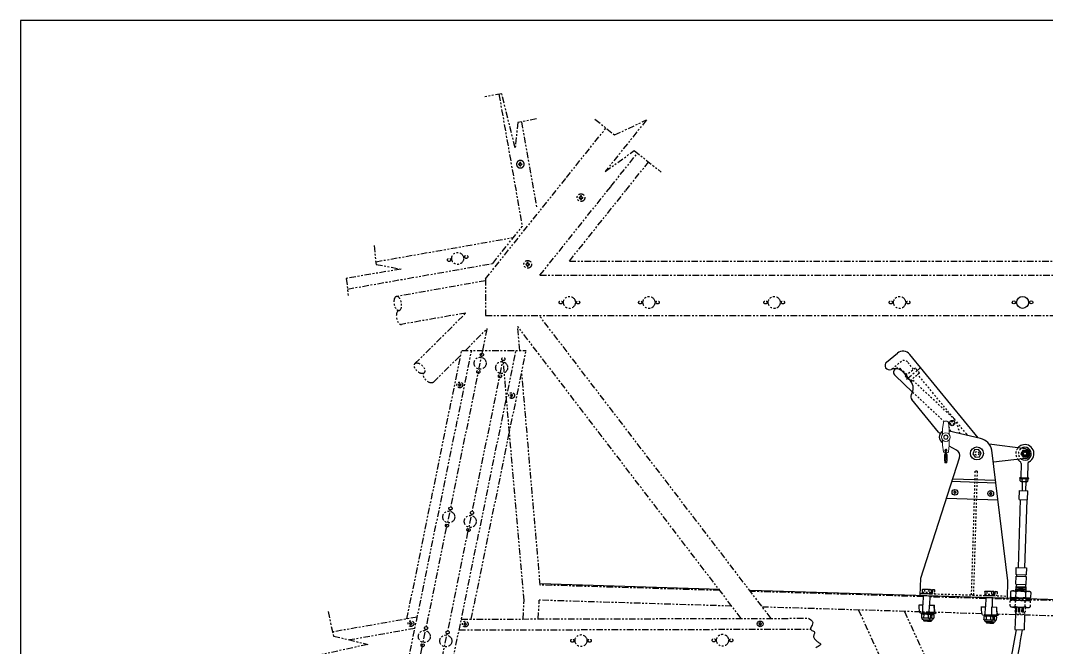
# Model space of a CAD drawing. Extents: x 0 to 96, y 0 to 61.6.
# Drawn here: x 0 to 58.9, y 25.6 to 61.6 of the extents above; entities that cross this region are included whole.
import ezdxf

# ---------------------------------------------------------------- set-up
doc = ezdxf.new("R2010")
doc.units = 0
doc.header["$LTSCALE"] = 0.3
doc.header["$MEASUREMENT"] = 0
for name, pattern in [('CENTER', [2, 1.25, -0.25, 0.25, -0.25]), ('HIDDEN', [0.375, 0.25, -0.125]), ('PHANTOM', [2.5, 1.25, -0.25, 0.25, -0.25, 0.25, -0.25]), ('SLD-Solid', [0])]:
    doc.linetypes.add(name, pattern=pattern)
for name, color, linetype in [('1', 1, 'CONTINUOUS'), ('FUSE', 41, 'CONTINUOUS'), ('HW', 6, 'CONTINUOUS'), ('NOTES', 2, 'CONTINUOUS'), ('TB Border', 9, 'CONTINUOUS')]:
    doc.layers.add(name, color=color, linetype=linetype)

# ---------------------------------------------------------------- blocks, each defined once
blk = doc.blocks.new('90015P')
at = {"layer": 'HW', "color": 41}
for p, q in [((-0.097, 0.025), (-0.025, 0.025)), ((-0.025, 0.025), (-0.025, 0.097)), ((0.025, 0.025), (0.025, 0.097)), ((0.025, 0.025), (0.097, 0.025)), ((-0.097, -0.025), (-0.025, -0.025)), ((-0.025, -0.097), (-0.025, -0.025)), ((0.025, -0.097), (0.025, -0.025)), ((0.025, -0.025), (0.097, -0.025))]:
    blk.add_line(p, q, dxfattribs=at)
blk.add_circle((0, 0), 0.22, dxfattribs=at)
for start, end in [(165.52249, 194.47751), (75.52249, 104.47751), (345.52249, 14.47751), (255.52249, 284.47751)]:
    blk.add_arc((0, 0), 0.1, start, end, dxfattribs=at)
blk = doc.blocks.new('AN365-1032P')
at = {"layer": 'HW'}
blk.add_lwpolyline([(-0.108, 0.187), (-0.217, 0), (-0.108, -0.187), (0.108, -0.187), (0.217, 0), (0.108, 0.187)], close=True, dxfattribs=at)
for radius in [0.185, 0.144, 0.094]:
    blk.add_circle((0, 0), radius, dxfattribs=at)
blk = doc.blocks.new('A$C2BB36CE3')
at = {"layer": '1', "linetype": 'SLD-Solid', "lineweight": 15}
for p, q in [((-0.198, 0.472), (-0.143, 0.84)), ((-0.068, 0.905), (0.068, 0.905)), ((0.143, 0.84), (0.198, 0.472)), ((-0.2, 0.458), (-0.198, 0.472)), ((-0.2, 0.15), (-0.2, 0.458)), ((-0.2, 0.458), (-0.2, 0.458)), ((0.198, 0.472), (0.2, 0.458)), ((0.2, 0.458), (0.2, 0.458)), ((0.2, 0.458), (0.2, 0.15)), ((-0.2, -0.458), (-0.2, -0.15)), ((-0.2, -0.458), (-0.2, -0.458)), ((-0.198, -0.472), (-0.2, -0.458)), ((-0.143, -0.84), (-0.198, -0.472)), ((0.198, -0.472), (0.143, -0.84)), ((0.2, -0.458), (0.198, -0.472)), ((0.2, -0.15), (0.2, -0.458)), ((0.2, -0.458), (0.2, -0.458)), ((-0.039, -0.905), (-0.068, -0.905)), ((0, -0.735), (0, -0.735)), ((0.068, -0.905), (0.021, -0.905))]:
    blk.add_line(p, q, dxfattribs=at)
at = {"layer": '1', "linetype": 'SLD-Solid', "lineweight": 15, "flags": 128}
for points in [[(-0.079, -1.002), (-0.078, -1.012), (-0.078, -1.022), (-0.078, -1.031), (-0.078, -1.041), (-0.077, -1.049), (-0.077, -1.057), (-0.077, -1.065), (-0.077, -1.072), (-0.077, -1.078), (-0.076, -1.085), (-0.076, -1.091), (-0.076, -1.097), (-0.076, -1.102), (-0.076, -1.105), (-0.076, -1.108), (-0.076, -1.11), (-0.076, -1.112), (-0.075, -1.113), (-0.075, -1.114), (-0.075, -1.115), (-0.075, -1.116), (-0.075, -1.117), (-0.075, -1.119), (-0.075, -1.122), (-0.075, -1.125), (-0.075, -1.133), (-0.075, -1.141), (-0.074, -1.151), (-0.074, -1.159), (-0.074, -1.168), (-0.074, -1.178), (-0.073, -1.188), (-0.073, -1.197), (-0.073, -1.207), (-0.072, -1.217), (-0.072, -1.23), (-0.072, -1.243), (-0.071, -1.256), (-0.071, -1.269), (-0.071, -1.279), (-0.07, -1.289), (-0.07, -1.299), (-0.07, -1.308), (-0.069, -1.317), (-0.069, -1.325), (-0.069, -1.33), (-0.069, -1.336), (-0.068, -1.341), (-0.068, -1.345), (-0.068, -1.35), (-0.068, -1.354), (-0.068, -1.358), (-0.068, -1.362), (-0.067, -1.366), (-0.067, -1.371), (-0.067, -1.376), (-0.067, -1.381), (-0.066, -1.386), (-0.066, -1.391), (-0.066, -1.396), (-0.066, -1.4), (-0.066, -1.403), (-0.065, -1.406), (-0.065, -1.409), (-0.065, -1.411), (-0.065, -1.413), (-0.065, -1.415), (-0.065, -1.417), (-0.065, -1.418), (-0.064, -1.42), (-0.064, -1.42), (-0.064, -1.421), (-0.064, -1.422), (-0.064, -1.423), (-0.064, -1.424), (-0.064, -1.425), (-0.064, -1.427), (-0.064, -1.428), (-0.064, -1.429), (-0.064, -1.432), (-0.063, -1.434), (-0.063, -1.436), (-0.063, -1.438), (-0.063, -1.439), (-0.063, -1.441), (-0.063, -1.442), (-0.062, -1.443), (-0.062, -1.445), (-0.062, -1.446), (-0.062, -1.447), (-0.062, -1.448), (-0.062, -1.449), (-0.062, -1.45), (-0.061, -1.451), (-0.061, -1.452), (-0.061, -1.453), (-0.061, -1.454), (-0.061, -1.455), (-0.06, -1.455), (-0.06, -1.456), (-0.06, -1.457), (-0.06, -1.458), (-0.059, -1.459), (-0.059, -1.46), (-0.058, -1.461), (-0.058, -1.463), (-0.057, -1.464), (-0.056, -1.466), (-0.055, -1.467), (-0.053, -1.469), (-0.051, -1.471), (-0.049, -1.473), (-0.046, -1.475), (-0.044, -1.476), (-0.042, -1.477), (-0.04, -1.478), (-0.037, -1.478), (-0.035, -1.479), (-0.034, -1.479), (-0.032, -1.479), (-0.03, -1.479), (-0.027, -1.479), (-0.025, -1.479), (-0.022, -1.478), (-0.019, -1.477), (-0.016, -1.476), (-0.014, -1.474), (-0.012, -1.473), (-0.009, -1.471), (-0.008, -1.469), (-0.007, -1.467), (-0.006, -1.467), (-0.005, -1.466), (-0.004, -1.464), (-0.004, -1.463), (-0.003, -1.462), (-0.002, -1.461), (-0.002, -1.459), (-0.001, -1.458), (-0.001, -1.457), (-0.001, -1.456), (-0.001, -1.455), (0, -1.454), (0, -1.453), (0, -1.451), (0.001, -1.45), (0.001, -1.448), (0.001, -1.447), (0.001, -1.445), (0.002, -1.444), (0.002, -1.442), (0.002, -1.441), (0.002, -1.44), (0.002, -1.439), (0.002, -1.438), (0.002, -1.436), (0.002, -1.435), (0.003, -1.434), (0.003, -1.433), (0.003, -1.431), (0.003, -1.429), (0.003, -1.428), (0.003, -1.427), (0.003, -1.425), (0.003, -1.424), (0.003, -1.424), (0.003, -1.423), (0.003, -1.423), (0.003, -1.422), (0.004, -1.421), (0.004, -1.42), (0.004, -1.419), (0.004, -1.417), (0.004, -1.416), (0.004, -1.414), (0.004, -1.412), (0.004, -1.407), (0.005, -1.403), (0.005, -1.399), (0.005, -1.395), (0.005, -1.391), (0.005, -1.387), (0.006, -1.382), (0.006, -1.376), (0.006, -1.37), (0.006, -1.364), (0.007, -1.357), (0.007, -1.349), (0.007, -1.341), (0.008, -1.333), (0.008, -1.325), (0.008, -1.316), (0.009, -1.307), (0.009, -1.296), (0.009, -1.284), (0.01, -1.272), (0.01, -1.26), (0.011, -1.248), (0.011, -1.236), (0.011, -1.224), (0.012, -1.211), (0.012, -1.199), (0.012, -1.187), (0.013, -1.175), (0.013, -1.163), (0.014, -1.151), (0.014, -1.138), (0.014, -1.133), (0.014, -1.128), (0.014, -1.123), (0.014, -1.119), (0.014, -1.115), (0.015, -1.112), (0.015, -1.108), (0.015, -1.106), (0.015, -1.103), (0.015, -1.101), (0.015, -1.1), (0.015, -1.098), (0.015, -1.096), (0.015, -1.093), (0.015, -1.09), (0.015, -1.084), (0.016, -1.077), (0.016, -1.069), (0.016, -1.062), (0.016, -1.053), (0.016, -1.044), (0.017, -1.035), (0.017, -1.025), (0.017, -1.015), (0.018, -1.006), (0.018, -0.996), (0.018, -0.982), (0.019, -0.969), (0.019, -0.956), (0.02, -0.943), (0.02, -0.931), (0.02, -0.922), (0.021, -0.915), (0.021, -0.908), (0.021, -0.901), (0.021, -0.894), (0.021, -0.889), (0.022, -0.883), (0.022, -0.877), (0.022, -0.872), (0.022, -0.868), (0.022, -0.864), (0.023, -0.861), (0.023, -0.857), (0.023, -0.853), (0.023, -0.849), (0.023, -0.844), (0.023, -0.839), (0.024, -0.834), (0.024, -0.829), (0.024, -0.824), (0.024, -0.819), (0.025, -0.815), (0.025, -0.812), (0.025, -0.809), (0.025, -0.806), (0.025, -0.804), (0.025, -0.802), (0.026, -0.801), (0.026, -0.8), (0.026, -0.799), (0.026, -0.798), (0.026, -0.798), (0.026, -0.797), (0.026, -0.797), (0.026, -0.796), (0.026, -0.795), (0.026, -0.794), (0.026, -0.792), (0.026, -0.791), (0.027, -0.786), (0.027, -0.783), (0.027, -0.78), (0.027, -0.779), (0.028, -0.778), (0.028, -0.777), (0.028, -0.776), (0.028, -0.776), (0.028, -0.775), (0.028, -0.775), (0.028, -0.775), (0.028, -0.775), (0.028, -0.775), (0.028, -0.775)], [(-0.079, -1.001), (-0.079, -1.001), (-0.078, -1), (-0.078, -0.999), (-0.077, -0.999), (-0.076, -0.998), (-0.075, -0.997), (-0.074, -0.997), (-0.073, -0.996), (-0.071, -0.995), (-0.07, -0.995), (-0.068, -0.994), (-0.066, -0.994), (-0.064, -0.994), (-0.062, -0.993), (-0.06, -0.993), (-0.058, -0.993), (-0.055, -0.992), (-0.053, -0.992), (-0.051, -0.992), (-0.048, -0.992), (-0.046, -0.992), (-0.043, -0.992), (-0.042, -0.992)], [(-0.042, -1.011), (-0.043, -1.011), (-0.046, -1.011), (-0.048, -1.011), (-0.051, -1.011), (-0.053, -1.011), (-0.055, -1.01), (-0.058, -1.01), (-0.06, -1.01), (-0.062, -1.01), (-0.064, -1.009), (-0.066, -1.009), (-0.068, -1.009), (-0.07, -1.008), (-0.071, -1.008), (-0.073, -1.007), (-0.074, -1.006), (-0.075, -1.006), (-0.076, -1.005), (-0.077, -1.004), (-0.078, -1.004), (-0.078, -1.003), (-0.079, -1.002), (-0.079, -1.001)], [(0, -0.735), (-0.001, -0.735), (-0.002, -0.735), (-0.003, -0.735), (-0.003, -0.735), (-0.004, -0.736), (-0.005, -0.736), (-0.006, -0.736), (-0.007, -0.736), (-0.007, -0.736), (-0.008, -0.737), (-0.009, -0.737), (-0.011, -0.737), (-0.013, -0.738), (-0.015, -0.739), (-0.018, -0.741), (-0.021, -0.744), (-0.023, -0.746), (-0.025, -0.748), (-0.026, -0.75), (-0.027, -0.752), (-0.028, -0.753), (-0.028, -0.754), (-0.029, -0.755), (-0.029, -0.756), (-0.029, -0.757), (-0.03, -0.758), (-0.03, -0.76), (-0.031, -0.762), (-0.031, -0.764), (-0.031, -0.766), (-0.032, -0.768), (-0.032, -0.77), (-0.032, -0.772), (-0.032, -0.776), (-0.033, -0.78), (-0.033, -0.785), (-0.033, -0.786), (-0.034, -0.788), (-0.034, -0.79), (-0.034, -0.791), (-0.034, -0.792), (-0.034, -0.793), (-0.034, -0.794), (-0.034, -0.794), (-0.034, -0.795), (-0.034, -0.796), (-0.034, -0.797), (-0.034, -0.799), (-0.034, -0.801), (-0.035, -0.803), (-0.035, -0.806), (-0.035, -0.809), (-0.035, -0.812), (-0.035, -0.816), (-0.036, -0.821), (-0.036, -0.825), (-0.036, -0.83), (-0.036, -0.834), (-0.036, -0.838), (-0.037, -0.843), (-0.037, -0.847), (-0.037, -0.852), (-0.037, -0.856), (-0.037, -0.86), (-0.038, -0.863), (-0.038, -0.867), (-0.038, -0.871), (-0.038, -0.875), (-0.038, -0.879), (-0.038, -0.884), (-0.038, -0.889), (-0.039, -0.895), (-0.039, -0.902), (-0.039, -0.909), (-0.039, -0.916), (-0.04, -0.924), (-0.04, -0.933), (-0.04, -0.941), (-0.041, -0.951), (-0.041, -0.961), (-0.041, -0.971), (-0.042, -0.981), (-0.042, -0.991), (-0.042, -1.001), (-0.042, -1.01), (-0.043, -1.019), (-0.043, -1.029), (-0.043, -1.039), (-0.044, -1.049), (-0.044, -1.055), (-0.044, -1.061), (-0.044, -1.067), (-0.044, -1.073), (-0.044, -1.079), (-0.045, -1.085), (-0.045, -1.089), (-0.045, -1.093), (-0.045, -1.097), (-0.045, -1.101), (-0.045, -1.106), (-0.045, -1.11), (-0.045, -1.115), (-0.046, -1.122), (-0.046, -1.129), (-0.046, -1.137), (-0.046, -1.144), (-0.046, -1.152), (-0.047, -1.161), (-0.047, -1.17), (-0.047, -1.179), (-0.047, -1.189), (-0.048, -1.203), (-0.048, -1.216), (-0.049, -1.23), (-0.049, -1.243), (-0.05, -1.255), (-0.05, -1.265), (-0.05, -1.274), (-0.05, -1.283), (-0.051, -1.292), (-0.051, -1.3), (-0.051, -1.309), (-0.052, -1.316), (-0.052, -1.324), (-0.052, -1.33), (-0.052, -1.336), (-0.053, -1.342), (-0.053, -1.346), (-0.053, -1.349), (-0.053, -1.352), (-0.053, -1.356), (-0.053, -1.359), (-0.053, -1.364), (-0.054, -1.368), (-0.054, -1.372), (-0.054, -1.376), (-0.054, -1.38), (-0.054, -1.384), (-0.055, -1.389), (-0.055, -1.394), (-0.055, -1.397), (-0.055, -1.4), (-0.055, -1.403), (-0.055, -1.405), (-0.056, -1.408), (-0.056, -1.41), (-0.056, -1.411), (-0.056, -1.413), (-0.056, -1.414), (-0.056, -1.415), (-0.056, -1.416), (-0.056, -1.417), (-0.056, -1.418), (-0.056, -1.419), (-0.056, -1.42), (-0.057, -1.422), (-0.057, -1.423), (-0.057, -1.424), (-0.057, -1.425), (-0.057, -1.427), (-0.057, -1.429), (-0.057, -1.432), (-0.058, -1.434), (-0.058, -1.436), (-0.058, -1.438), (-0.058, -1.439), (-0.058, -1.439), (-0.058, -1.44), (-0.058, -1.44)], [(0, -1.453), (0, -1.454), (0.001, -1.455), (0.001, -1.456), (0.001, -1.457), (0.002, -1.458), (0.002, -1.46), (0.003, -1.462), (0.004, -1.463), (0.004, -1.464), (0.005, -1.466), (0.006, -1.467), (0.007, -1.467), (0.008, -1.469), (0.009, -1.471), (0.012, -1.473), (0.014, -1.474), (0.016, -1.476), (0.019, -1.477), (0.022, -1.478), (0.025, -1.479), (0.027, -1.479), (0.03, -1.479), (0.032, -1.479), (0.034, -1.479), (0.035, -1.479), (0.038, -1.478), (0.041, -1.477), (0.044, -1.476), (0.046, -1.475), (0.05, -1.472), (0.052, -1.47), (0.055, -1.467), (0.056, -1.466), (0.057, -1.464), (0.058, -1.463), (0.058, -1.461), (0.059, -1.46), (0.059, -1.459), (0.06, -1.458), (0.06, -1.457), (0.06, -1.456), (0.06, -1.455), (0.061, -1.455), (0.061, -1.454), (0.061, -1.453), (0.061, -1.452), (0.061, -1.451), (0.062, -1.45), (0.062, -1.449), (0.062, -1.448), (0.062, -1.447), (0.062, -1.446), (0.062, -1.444), (0.063, -1.443), (0.063, -1.44), (0.063, -1.438), (0.063, -1.436), (0.063, -1.433), (0.064, -1.431), (0.064, -1.429), (0.064, -1.427), (0.064, -1.425), (0.064, -1.424), (0.064, -1.423), (0.064, -1.422), (0.064, -1.421), (0.064, -1.42), (0.064, -1.42), (0.065, -1.418), (0.065, -1.417), (0.065, -1.415), (0.065, -1.412), (0.065, -1.409), (0.065, -1.406), (0.066, -1.403), (0.066, -1.4), (0.066, -1.397), (0.066, -1.393), (0.066, -1.39), (0.066, -1.386), (0.067, -1.38), (0.067, -1.374), (0.067, -1.369), (0.067, -1.363), (0.068, -1.359), (0.068, -1.354), (0.068, -1.35), (0.068, -1.346), (0.068, -1.341), (0.069, -1.337), (0.069, -1.332), (0.069, -1.326), (0.069, -1.32), (0.069, -1.314), (0.07, -1.306), (0.07, -1.297), (0.07, -1.288), (0.071, -1.278), (0.071, -1.269), (0.071, -1.256), (0.072, -1.243), (0.072, -1.23), (0.072, -1.216), (0.073, -1.202), (0.073, -1.193), (0.073, -1.184), (0.074, -1.175), (0.074, -1.167), (0.074, -1.158), (0.074, -1.151), (0.075, -1.143), (0.075, -1.137), (0.075, -1.13), (0.075, -1.125), (0.075, -1.122), (0.075, -1.12), (0.075, -1.119), (0.075, -1.117), (0.075, -1.116), (0.075, -1.115), (0.075, -1.115), (0.075, -1.113), (0.076, -1.111), (0.076, -1.109), (0.076, -1.106), (0.076, -1.102), (0.076, -1.097), (0.076, -1.091), (0.076, -1.085), (0.077, -1.078), (0.077, -1.072), (0.077, -1.065), (0.077, -1.057), (0.077, -1.049), (0.078, -1.04), (0.078, -1.031), (0.078, -1.022), (0.078, -1.012), (0.079, -1.002)], [(0.019, -1.001), (0.019, -1.001), (0.019, -1), (0.02, -0.999), (0.02, -0.999), (0.021, -0.998), (0.022, -0.997), (0.023, -0.997), (0.025, -0.996), (0.026, -0.995), (0.028, -0.995), (0.03, -0.994), (0.031, -0.994), (0.033, -0.994), (0.036, -0.993), (0.038, -0.993), (0.04, -0.993), (0.042, -0.992), (0.045, -0.992), (0.047, -0.992), (0.049, -0.992), (0.052, -0.992), (0.054, -0.992), (0.056, -0.993), (0.059, -0.993), (0.061, -0.993), (0.063, -0.993), (0.065, -0.994), (0.067, -0.994), (0.069, -0.995), (0.071, -0.995), (0.072, -0.996), (0.074, -0.996), (0.075, -0.997), (0.076, -0.998), (0.077, -0.998), (0.078, -0.999), (0.078, -1), (0.078, -1), (0.079, -1.001), (0.079, -1.002)]]:
    blk.add_lwpolyline(points, dxfattribs=at)
at = {"layer": '1', "linetype": 'SLD-Solid', "lineweight": 15}
for radius in [0.25, 0.124, 0.112]:
    blk.add_circle((0, 0), radius, dxfattribs=at)
for centre, radius, start, end in [((-0.068, 0.829), 0.0761, 90, 171.53581), ((0.068, 0.829), 0.0761, 8.46419, 90), ((-0.068, -0.829), 0.0761, 188.46419, 270), ((0, -0.755), 0.0624, 293.45529, 180), ((0, -0.755), 0.0624, 180, 235.98712), ((0, -0.765), 0.03, 338.24166, 89.9987), ((-10.025, -0.848), 10.045, 356.62164, 359.12496), ((-0.085, -0.8), 0.12, 356.59424, 27.61252), ((-25.95, -1.793), 26.004, 1.76422, 1.95707), ((0.068, -0.829), 0.0761, 270, 351.53581)]:
    blk.add_arc(centre, radius, start, end, dxfattribs=at)
blk.add_ellipse((0.049, -1.001), major_axis=(0.03, 0), ratio=0.309017, dxfattribs=at)

msp = doc.modelspace()

# ---------------------------------------------------------------- linework, layer by layer
at = {"layer": '1'}
for p, q in [((49.689, 41.972), (50.313, 42.484)), ((54.947, 37.624), (51.017, 42.415)), ((50.662, 41.369), (51.08, 40.86)), ((50.759, 41.168), (50.795, 41.207)), ((51.052, 40.894), (50.759, 41.168)), ((51.032, 40.921), (50.767, 41.169)), ((52.658, 37.959), (51.129, 39.823)), ((52.772, 37.878), (52.743, 37.892)), ((55.072, 37.594), (53.286, 38.012)), ((53.689, 36.932), (53.277, 37.15)), ((57.658, 37), (55.571, 37.272)), ((56.649, 29.43), (55.731, 36.928)), ((51.651, 29.583), (53.872, 36.486)), ((57.655, 36.442), (55.817, 36.225)), ((53.436, 35.136), (55.958, 35.058)), ((53.482, 35.279), (55.94, 35.204)), ((56.081, 34.054), (53.117, 34.145)), ((53.539, 34.524), (53.593, 34.524)), ((53.539, 34.486), (53.593, 34.486)), ((53.593, 34.524), (53.593, 34.578)), ((53.593, 34.432), (53.593, 34.486)), ((53.63, 34.524), (53.63, 34.578)), ((53.63, 34.524), (53.684, 34.524)), ((53.63, 34.432), (53.63, 34.486)), ((53.63, 34.486), (53.684, 34.486)), ((55.588, 34.461), (55.641, 34.461)), ((55.588, 34.424), (55.641, 34.424)), ((55.641, 34.461), (55.641, 34.515)), ((55.641, 34.37), (55.641, 34.424)), ((55.679, 34.461), (55.679, 34.515)), ((55.679, 34.461), (55.733, 34.461)), ((55.679, 34.37), (55.679, 34.424)), ((55.679, 34.424), (55.733, 34.424)), ((51.621, 28.583), (51.651, 29.583)), ((56.619, 28.43), (56.649, 29.43)), ((51.621, 28.583), (56.619, 28.43))]:
    msp.add_line(p, q, dxfattribs=at)
at = {"layer": '1', "color": 4, "linetype": 'HIDDEN'}
for p, q in [((50.006, 41.586), (50.534, 42.019)), ((51.232, 41.561), (50.886, 41.984)), ((50.841, 41.256), (50.512, 41.563)), ((50.795, 41.207), (50.841, 41.256)), ((50.797, 41.204), (51.339, 41.648)), ((51.035, 40.914), (51.576, 41.358)), ((51.576, 41.358), (51.339, 41.648)), ((54.282, 37.843), (51.47, 41.271)), ((51.101, 40.848), (51.052, 40.894)), ((51.101, 40.848), (51.183, 40.935)), ((53.603, 38.672), (51.183, 40.935)), ((51.182, 40.252), (52.981, 38.569)), ((53.684, 38.55), (53.89, 37.871)), ((53.366, 37.994), (53.271, 38.236)), ((54.561, 28.618), (54.779, 35.738)), ((54.686, 28.614), (54.903, 35.734)), ((54.779, 35.738), (54.903, 35.734)), ((51.735, 28.914), (51.731, 28.785)), ((51.8, 28.955), (52.182, 28.943)), ((51.862, 28.91), (51.858, 28.781)), ((52, 28.949), (52.147, 28.944)), ((52.117, 28.902), (52.113, 28.773)), ((52.161, 28.944), (52.383, 28.937)), ((52.245, 28.898), (52.241, 28.769)), ((52.318, 28.896), (52.314, 28.767)), ((52.445, 28.892), (52.441, 28.763)), ((55.384, 28.845), (55.767, 28.833)), ((51.625, 28.708), (56.622, 28.555)), ((51.731, 28.785), (52.241, 28.769)), ((51.733, 28.705), (51.735, 28.765)), ((51.733, 28.705), (52.233, 28.689)), ((51.735, 28.765), (52.235, 28.749)), ((51.791, 28.783), (51.79, 28.763)), ((51.792, 28.703), (52.175, 28.691)), ((52.161, 28.772), (52.16, 28.752)), ((52.233, 28.689), (52.235, 28.749)), ((52.235, 28.749), (52.435, 28.743)), ((52.241, 28.769), (52.441, 28.763)), ((52.434, 28.683), (52.435, 28.743)), ((54.686, 28.614), (54.561, 28.618)), ((55.319, 28.804), (55.316, 28.675)), ((55.316, 28.675), (55.825, 28.659)), ((55.318, 28.595), (55.32, 28.655)), ((55.318, 28.595), (55.818, 28.58)), ((55.32, 28.655), (55.82, 28.64)), ((55.375, 28.673), (55.375, 28.653)), ((55.377, 28.593), (55.759, 28.581)), ((55.447, 28.8), (55.443, 28.671)), ((55.585, 28.839), (55.731, 28.834)), ((55.702, 28.792), (55.698, 28.663)), ((55.745, 28.834), (55.967, 28.827)), ((55.746, 28.662), (55.745, 28.642)), ((55.818, 28.58), (55.82, 28.64)), ((55.82, 28.64), (56.02, 28.634)), ((55.829, 28.788), (55.825, 28.659)), ((55.825, 28.659), (56.026, 28.653)), ((55.902, 28.786), (55.898, 28.657)), ((56.018, 28.574), (56.02, 28.634)), ((56.03, 28.782), (56.026, 28.653)), ((56.771, 27.996), (56.779, 28.266)), ((56.782, 28.362), (56.781, 28.329)), ((56.781, 28.329), (57.947, 28.293)), ((57.073, 27.986), (57.081, 28.257)), ((57.948, 28.326), (57.947, 28.293)), ((56.92, 27.928), (57.06, 27.924)), ((57.06, 27.924), (57.053, 27.664)), ((57.055, 27.73), (57.638, 27.713)), ((57.057, 27.797), (57.64, 27.779)), ((57.059, 27.864), (57.642, 27.846)), ((57.215, 27.692), (57.475, 27.684)), ((57.217, 27.759), (57.477, 27.751)), ((57.219, 27.825), (57.479, 27.817)), ((57.221, 27.892), (57.481, 27.884)), ((57.635, 27.969), (57.644, 28.24)), ((57.644, 27.906), (57.636, 27.646)), ((57.644, 27.906), (57.784, 27.902)), ((57.935, 27.96), (57.946, 28.231)), ((57.053, 27.664), (57.636, 27.646)), ((57.084, 27.663), (57.078, 27.481)), ((57.08, 27.538), (57.601, 27.522)), ((57.605, 27.647), (57.599, 27.465))]:
    msp.add_line(p, q, dxfattribs=at)
at = {"layer": '1', "color": 6, "linetype": 'CENTER'}
msp.add_line((50.834, 40.992), (51.602, 41.622), dxfattribs=at)
at = {"layer": '1', "color": 3}
msp.add_line((50.171, 41.198), (51.182, 40.252), dxfattribs=at)
at = {"layer": '1', "color": 6}
for p, q in [((57.409, 36.167), (57.384, 35.352)), ((57.8, 36.155), (57.775, 35.34)), ((57.32, 35.324), (57.32, 35.322)), ((57.351, 35.353), (57.808, 35.339)), ((57.35, 35.291), (57.806, 35.277)), ((57.837, 35.308), (57.837, 35.306)), ((57.301, 34.093), (57.317, 34.614)), ((57.317, 34.614), (57.796, 34.599)), ((57.78, 34.078), (57.796, 34.599)), ((57.353, 34.091), (57.234, 30.186)), ((57.301, 34.093), (57.78, 34.078)), ((57.728, 34.08), (57.609, 30.174)), ((57.118, 29.793), (57.13, 30.189)), ((57.13, 30.189), (57.713, 30.171)), ((57.713, 30.171), (57.701, 29.775)), ((57.1, 29.231), (57.114, 29.689)), ((57.114, 29.689), (57.698, 29.671)), ((57.118, 29.793), (57.701, 29.775)), ((57.698, 29.671), (57.684, 29.213)), ((56.948, 28.85), (57.813, 28.823)), ((57.097, 29.106), (57.089, 28.845)), ((57.091, 28.906), (57.674, 28.888)), ((57.093, 28.972), (57.676, 28.954)), ((57.095, 29.039), (57.678, 29.021)), ((57.097, 29.106), (57.68, 29.088)), ((57.1, 29.231), (57.684, 29.213)), ((57.132, 29.23), (57.128, 29.105)), ((57.652, 29.214), (57.649, 29.089)), ((57.68, 29.088), (57.672, 28.827)), ((51.792, 28.581), (51.776, 28.051)), ((52.167, 28.569), (52.151, 28.039)), ((55.377, 28.471), (55.361, 27.941)), ((55.752, 28.459), (55.737, 27.93)), ((56.785, 28.458), (56.784, 28.425)), ((56.785, 28.458), (57.951, 28.423)), ((56.795, 28.792), (56.787, 28.521)), ((57.097, 28.782), (57.089, 28.512)), ((57.66, 28.765), (57.651, 28.494)), ((57.951, 28.423), (57.95, 28.389)), ((57.962, 28.756), (57.953, 28.485)), ((51.556, 28.058), (51.776, 28.051)), ((51.762, 27.581), (51.776, 28.051)), ((52.136, 27.57), (52.151, 28.039)), ((52.151, 28.039), (52.435, 28.031)), ((55.14, 27.948), (55.361, 27.941)), ((55.346, 27.471), (55.361, 27.941)), ((55.721, 27.46), (55.735, 27.93)), ((55.735, 27.93), (56.02, 27.921)), ((51.614, 27.586), (52.484, 27.559)), ((51.691, 27.48), (51.687, 27.334)), ((51.699, 27.583), (51.697, 27.523)), ((52.197, 27.508), (51.697, 27.523)), ((52.199, 27.568), (51.699, 27.583)), ((51.72, 27.295), (51.719, 27.27)), ((52.131, 27.278), (51.749, 27.29)), ((51.777, 27.208), (52.098, 27.199)), ((51.813, 27.207), (51.811, 27.147)), ((51.83, 27.127), (51.811, 27.147)), ((51.818, 27.476), (51.814, 27.331)), ((51.83, 27.127), (52.04, 27.12)), ((52.397, 27.502), (51.898, 27.517)), ((52.399, 27.562), (51.899, 27.577)), ((52.332, 27.272), (51.949, 27.283)), ((51.977, 27.202), (52.299, 27.192)), ((52.031, 27.121), (52.24, 27.114)), ((52.04, 27.12), (52.061, 27.14)), ((52.063, 27.2), (52.061, 27.14)), ((52.073, 27.468), (52.069, 27.323)), ((52.161, 27.282), (52.16, 27.257)), ((52.201, 27.465), (52.196, 27.319)), ((52.199, 27.568), (52.197, 27.508)), ((52.24, 27.114), (52.261, 27.134)), ((52.263, 27.194), (52.261, 27.134)), ((52.274, 27.462), (52.269, 27.317)), ((52.361, 27.276), (52.361, 27.251)), ((52.399, 27.562), (52.397, 27.502)), ((52.401, 27.458), (52.397, 27.313)), ((55.199, 27.476), (56.069, 27.449)), ((55.276, 27.37), (55.271, 27.225)), ((55.284, 27.473), (55.282, 27.413)), ((55.782, 27.398), (55.282, 27.413)), ((55.784, 27.458), (55.284, 27.473)), ((55.304, 27.186), (55.303, 27.16)), ((55.716, 27.168), (55.334, 27.18)), ((55.361, 27.099), (55.683, 27.089)), ((55.397, 27.098), (55.395, 27.038)), ((55.403, 27.367), (55.399, 27.221)), ((55.982, 27.392), (55.482, 27.407)), ((55.984, 27.452), (55.484, 27.467)), ((55.916, 27.162), (55.534, 27.174)), ((55.562, 27.093), (55.883, 27.083)), ((55.647, 27.09), (55.645, 27.03)), ((55.658, 27.359), (55.653, 27.213)), ((55.746, 27.172), (55.745, 27.147)), ((55.785, 27.355), (55.781, 27.209)), ((55.784, 27.458), (55.782, 27.398)), ((55.848, 27.084), (55.846, 27.024)), ((55.858, 27.353), (55.854, 27.207)), ((55.946, 27.166), (55.945, 27.141)), ((55.986, 27.349), (55.981, 27.203)), ((55.984, 27.452), (55.982, 27.392)), ((57.078, 27.481), (57.052, 26.632)), ((57.599, 27.465), (57.573, 26.616)), ((55.415, 27.017), (55.395, 27.038)), ((55.415, 27.017), (55.625, 27.011)), ((55.615, 27.011), (55.825, 27.004)), ((55.625, 27.011), (55.645, 27.03)), ((55.825, 27.004), (55.846, 27.024)), ((57.052, 26.632), (57.573, 26.616))]:
    msp.add_line(p, q, dxfattribs=at)
at = {"layer": '1', "color": 41}
for p, q in [((57.251, 28.867), (57.511, 28.859)), ((57.253, 28.934), (57.513, 28.926)), ((57.255, 29.001), (57.515, 28.993)), ((57.257, 29.067), (57.517, 29.059)), ((51.831, 27.157), (52.041, 27.15)), ((51.832, 27.187), (52.042, 27.18)), ((52.032, 27.181), (52.242, 27.174)), ((52.032, 27.151), (52.241, 27.144)), ((55.417, 27.077), (55.627, 27.071)), ((55.416, 27.047), (55.626, 27.041)), ((55.616, 27.041), (55.826, 27.034)), ((55.617, 27.071), (55.827, 27.064))]:
    msp.add_line(p, q, dxfattribs=at)
at = {"layer": '1', "linetype": 'Continuous'}
msp.add_line((51.645, 28.585), (52.515, 28.558), dxfattribs=at)
at = {"layer": '1', "color": 6}
msp.add_lwpolyline([(54.776, 36.512), (55.019, 36.542), (55.115, 36.768), (54.967, 36.963), (54.724, 36.933), (54.628, 36.707)], close=True, dxfattribs=at)
for points in [[(57.097, 28.782, 0.199044), (57.089, 28.803, 0.098454), (57.054, 28.828, 0.055705), (57.009, 28.842, 0.042463), (56.948, 28.85, 0.042463), (56.886, 28.846, 0.055705), (56.841, 28.835, 0.098454), (56.804, 28.812, 0.199044), (56.795, 28.792, 0.199044)], [(57.089, 28.512, -0.199044), (57.08, 28.492, -0.098454), (57.043, 28.469, -0.055705), (56.998, 28.457, -0.042463), (56.936, 28.454, -0.042463), (56.875, 28.461, -0.055705), (56.83, 28.475, -0.098454), (56.795, 28.5, -0.199044), (56.787, 28.521, -0.199044)], [(57.651, 28.494, -0.276323), (57.64, 28.477, -0.068543), (57.568, 28.453, -0.031731), (57.484, 28.442, -0.022951), (57.368, 28.441, -0.022951), (57.252, 28.449, -0.031731), (57.17, 28.465, -0.068543), (57.099, 28.494, -0.276323), (57.089, 28.512, -0.276323)], [(57.66, 28.765, 0.276323), (57.65, 28.783, 0.068543), (57.579, 28.812, 0.031731), (57.496, 28.827, 0.022951), (57.38, 28.836, 0.022951), (57.264, 28.835, 0.031731), (57.181, 28.824, 0.068543), (57.108, 28.8, 0.276323), (57.097, 28.782, 0.276323)], [(57.953, 28.485, -0.199044), (57.944, 28.465, -0.098454), (57.908, 28.442, -0.055705), (57.862, 28.431, -0.042463), (57.8, 28.427, -0.042463), (57.739, 28.434, -0.055705), (57.694, 28.449, -0.098454), (57.659, 28.474, -0.199044), (57.651, 28.494, -0.199044)], [(57.962, 28.756, 0.199044), (57.954, 28.777, 0.098454), (57.919, 28.802, 0.055705), (57.874, 28.816, 0.042463), (57.813, 28.823, 0.042463), (57.751, 28.82, 0.055705), (57.705, 28.808, 0.098454), (57.669, 28.785, 0.199044), (57.66, 28.765, 0.199044)]]:
    msp.add_lwpolyline(points, format="xyb", dxfattribs=at)
at = {"layer": '1', "color": 4, "linetype": 'HIDDEN'}
for points in [[(57.081, 28.257, 0.199044), (57.073, 28.278, 0.098454), (57.038, 28.303, 0.055705), (56.993, 28.317, 0.042463), (56.932, 28.324, 0.042463), (56.87, 28.321, 0.055705), (56.825, 28.309, 0.098454), (56.788, 28.286, 0.199044), (56.779, 28.266, 0.199044)], [(57.644, 28.24, 0.276323), (57.634, 28.258, 0.068543), (57.563, 28.287, 0.031731), (57.48, 28.302, 0.022951), (57.364, 28.311, 0.022951), (57.248, 28.309, 0.031731), (57.165, 28.299, 0.068543), (57.092, 28.274, 0.276323), (57.081, 28.257, 0.276323)], [(57.946, 28.231, 0.199044), (57.938, 28.251, 0.098454), (57.903, 28.276, 0.055705), (57.858, 28.291, 0.042463), (57.796, 28.298, 0.042463), (57.735, 28.294, 0.055705), (57.689, 28.283, 0.098454), (57.653, 28.26, 0.199044), (57.644, 28.24, 0.199044)], [(57.073, 27.986, -0.199044), (57.064, 27.966, -0.098454), (57.027, 27.943, -0.055705), (56.982, 27.932, -0.042463), (56.92, 27.928, -0.042463), (56.859, 27.936, -0.055705), (56.814, 27.95, -0.098454), (56.779, 27.975, -0.199044), (56.771, 27.996, -0.199044)], [(57.635, 27.969, -0.276323), (57.624, 27.952, -0.068543), (57.552, 27.927, -0.031731), (57.468, 27.917, -0.022951), (57.352, 27.915, -0.022951), (57.236, 27.924, -0.031731), (57.154, 27.94, -0.068543), (57.083, 27.968, -0.276323), (57.073, 27.986, -0.276323)], [(57.937, 27.96, -0.199044), (57.928, 27.94, -0.098454), (57.892, 27.917, -0.055705), (57.846, 27.905, -0.042463), (57.784, 27.902, -0.042463), (57.723, 27.909, -0.055705), (57.678, 27.924, -0.098454), (57.643, 27.949, -0.199044), (57.635, 27.969, -0.199044)]]:
    msp.add_lwpolyline(points, format="xyb", dxfattribs=at)
for points in [[(51.735, 28.914, 0), (51.739, 28.928, 0), (51.751, 28.941, 0), (51.768, 28.95, 0), (51.789, 28.954, 0), (51.811, 28.954, 0), (51.832, 28.948, 0), (51.848, 28.938, 0), (51.859, 28.925, 0), (51.862, 28.91, 0)], [(51.862, 28.91, 0), (51.866, 28.92, 0), (51.878, 28.929, 0), (51.895, 28.937, 0), (51.918, 28.944, 0), (51.946, 28.948, 0), (51.976, 28.949, 0), (52.006, 28.948, 0), (52.036, 28.945, 0), (52.063, 28.939, 0), (52.086, 28.932, 0), (52.103, 28.922, 0), (52.114, 28.912, 0), (52.117, 28.902, 0)], [(52.117, 28.902, 0), (52.121, 28.917, 0), (52.133, 28.929, 0), (52.15, 28.938, 0), (52.171, 28.943, 0), (52.193, 28.942, 0), (52.214, 28.936, 0), (52.231, 28.926, 0), (52.241, 28.913, 0), (52.245, 28.898, 0)], [(52.318, 28.896, 0), (52.322, 28.91, 0), (52.333, 28.923, 0), (52.351, 28.932, 0), (52.371, 28.937, 0), (52.394, 28.936, 0), (52.414, 28.93, 0), (52.431, 28.92, 0), (52.442, 28.907, 0), (52.445, 28.892, 0)], [(55.319, 28.804, 0), (55.324, 28.819, 0), (55.335, 28.831, 0), (55.352, 28.84, 0), (55.373, 28.845, 0), (55.396, 28.844, 0), (55.416, 28.838, 0), (55.433, 28.828, 0), (55.444, 28.815, 0), (55.447, 28.8, 0)], [(55.447, 28.8, 0), (55.451, 28.81, 0), (55.462, 28.82, 0), (55.48, 28.828, 0), (55.503, 28.834, 0), (55.53, 28.838, 0), (55.56, 28.839, 0), (55.591, 28.838, 0), (55.621, 28.835, 0), (55.648, 28.829, 0), (55.671, 28.822, 0), (55.688, 28.813, 0), (55.698, 28.803, 0), (55.702, 28.792, 0)], [(55.702, 28.792, 0), (55.706, 28.807, 0), (55.718, 28.82, 0), (55.735, 28.829, 0), (55.756, 28.833, 0), (55.778, 28.832, 0), (55.799, 28.827, 0), (55.815, 28.817, 0), (55.826, 28.803, 0), (55.829, 28.788, 0)], [(55.902, 28.786, 0), (55.906, 28.801, 0), (55.918, 28.813, 0), (55.935, 28.822, 0), (55.956, 28.827, 0), (55.978, 28.826, 0), (55.999, 28.821, 0), (56.016, 28.81, 0), (56.026, 28.797, 0), (56.03, 28.782, 0)]]:
    msp.add_polyline3d(points, dxfattribs=at)
at = {"layer": '1', "color": 6, "linetype": 'Continuous'}
for points in [[(51.814, 27.331, 0), (51.81, 27.316, 0), (51.798, 27.303, 0), (51.781, 27.294, 0), (51.76, 27.29, 0), (51.738, 27.291, 0), (51.717, 27.296, 0), (51.701, 27.306, 0), (51.69, 27.32, 0), (51.687, 27.334, 0)], [(51.818, 27.476, 0), (51.815, 27.491, 0), (51.804, 27.504, 0), (51.788, 27.514, 0), (51.767, 27.52, 0), (51.745, 27.521, 0), (51.724, 27.516, 0), (51.707, 27.507, 0), (51.695, 27.495, 0), (51.691, 27.48, 0)], [(52.069, 27.323, 0), (52.065, 27.313, 0), (52.054, 27.303, 0), (52.036, 27.295, 0), (52.013, 27.289, 0), (51.985, 27.285, 0), (51.955, 27.284, 0), (51.925, 27.284, 0), (51.895, 27.288, 0), (51.868, 27.293, 0), (51.845, 27.301, 0), (51.828, 27.31, 0), (51.817, 27.32, 0), (51.814, 27.331, 0)], [(52.073, 27.468, 0), (52.07, 27.479, 0), (52.059, 27.489, 0), (52.042, 27.498, 0), (52.019, 27.505, 0), (51.992, 27.511, 0), (51.963, 27.515, 0), (51.932, 27.515, 0), (51.902, 27.514, 0), (51.875, 27.51, 0), (51.851, 27.504, 0), (51.834, 27.496, 0), (51.822, 27.486, 0), (51.818, 27.476, 0)], [(52.196, 27.319, 0), (52.192, 27.304, 0), (52.181, 27.292, 0), (52.163, 27.283, 0), (52.142, 27.278, 0), (52.12, 27.279, 0), (52.1, 27.285, 0), (52.083, 27.295, 0), (52.072, 27.308, 0), (52.069, 27.323, 0)], [(52.201, 27.465, 0), (52.197, 27.479, 0), (52.187, 27.493, 0), (52.17, 27.503, 0), (52.149, 27.508, 0), (52.127, 27.509, 0), (52.106, 27.505, 0), (52.089, 27.496, 0), (52.078, 27.483, 0), (52.073, 27.468, 0)], [(52.274, 27.462, 0), (52.27, 27.473, 0), (52.26, 27.483, 0), (52.242, 27.492, 0), (52.22, 27.499, 0), (52.193, 27.505, 0), (52.163, 27.508, 0), (52.132, 27.509, 0), (52.127, 27.509, 0)], [(52.397, 27.313, 0), (52.392, 27.298, 0), (52.381, 27.286, 0), (52.364, 27.276, 0), (52.343, 27.272, 0), (52.321, 27.273, 0), (52.3, 27.278, 0), (52.283, 27.289, 0), (52.273, 27.302, 0), (52.269, 27.317, 0)], [(52.401, 27.458, 0), (52.398, 27.473, 0), (52.387, 27.486, 0), (52.37, 27.497, 0), (52.35, 27.502, 0), (52.328, 27.503, 0), (52.307, 27.499, 0), (52.289, 27.489, 0), (52.278, 27.477, 0), (52.274, 27.462, 0)], [(55.399, 27.221, 0), (55.394, 27.206, 0), (55.383, 27.194, 0), (55.366, 27.185, 0), (55.345, 27.18, 0), (55.322, 27.181, 0), (55.302, 27.187, 0), (55.285, 27.197, 0), (55.275, 27.21, 0), (55.271, 27.225, 0)], [(55.403, 27.367, 0), (55.4, 27.381, 0), (55.389, 27.395, 0), (55.372, 27.405, 0), (55.352, 27.41, 0), (55.33, 27.411, 0), (55.309, 27.407, 0), (55.291, 27.398, 0), (55.28, 27.385, 0), (55.276, 27.37, 0)], [(55.653, 27.213, 0), (55.649, 27.203, 0), (55.638, 27.194, 0), (55.621, 27.186, 0), (55.597, 27.179, 0), (55.57, 27.175, 0), (55.54, 27.174, 0), (55.509, 27.175, 0), (55.48, 27.178, 0), (55.453, 27.184, 0), (55.43, 27.191, 0), (55.413, 27.2, 0), (55.402, 27.21, 0), (55.399, 27.221, 0)], [(55.658, 27.359, 0), (55.655, 27.369, 0), (55.644, 27.379, 0), (55.627, 27.388, 0), (55.604, 27.396, 0), (55.577, 27.401, 0), (55.547, 27.405, 0), (55.516, 27.406, 0), (55.487, 27.404, 0), (55.459, 27.4, 0), (55.436, 27.394, 0), (55.418, 27.386, 0), (55.407, 27.377, 0), (55.403, 27.367, 0)], [(55.781, 27.209, 0), (55.777, 27.195, 0), (55.765, 27.182, 0), (55.748, 27.173, 0), (55.727, 27.168, 0), (55.705, 27.169, 0), (55.684, 27.175, 0), (55.668, 27.185, 0), (55.657, 27.198, 0), (55.653, 27.213, 0)], [(55.785, 27.355, 0), (55.782, 27.37, 0), (55.771, 27.383, 0), (55.755, 27.393, 0), (55.734, 27.399, 0), (55.712, 27.399, 0), (55.691, 27.395, 0), (55.674, 27.386, 0), (55.662, 27.373, 0), (55.658, 27.359, 0)], [(55.858, 27.353, 0), (55.855, 27.363, 0), (55.844, 27.373, 0), (55.827, 27.382, 0), (55.804, 27.39, 0), (55.777, 27.395, 0), (55.747, 27.399, 0), (55.717, 27.4, 0), (55.711, 27.399, 0)], [(55.981, 27.203, 0), (55.977, 27.188, 0), (55.965, 27.176, 0), (55.948, 27.167, 0), (55.927, 27.162, 0), (55.905, 27.163, 0), (55.885, 27.169, 0), (55.868, 27.179, 0), (55.857, 27.192, 0), (55.854, 27.207, 0)], [(55.986, 27.349, 0), (55.982, 27.364, 0), (55.972, 27.377, 0), (55.955, 27.387, 0), (55.934, 27.393, 0), (55.912, 27.393, 0), (55.891, 27.389, 0), (55.874, 27.38, 0), (55.863, 27.367, 0), (55.858, 27.353, 0)]]:
    msp.add_polyline3d(points, dxfattribs=at)
at = {"layer": '1'}
for centre, radius in [((53.445, 38.477), 0.15), ((54.872, 36.737), 0.375), ((53.611, 34.505), 0.165), ((55.66, 34.442), 0.165)]:
    msp.add_circle(centre, radius, dxfattribs=at)
at = {"layer": '1', "color": 4, "linetype": 'HIDDEN'}
msp.add_circle((53.445, 38.477), 0.0955, dxfattribs=at)
at = {"layer": '1', "color": 6, "linetype": 'HIDDEN'}
msp.add_circle((54.872, 36.737), 0.11, dxfattribs=at)
at = {"layer": '1'}
for centre, radius, start, end in [((50.63, 42.098), 0.5, 39.35725, 129.35725), ((49.848, 41.779), 0.25, 129.35725, 292.6575), ((50.183, 40.976), 0.62, 39.35725, 112.6575), ((50.6, 40.467), 0.62, 326.057, 39.35725), ((51.322, 39.981), 0.25, 146.057, 219.35725), ((52.851, 38.117), 0.25, 219.35725, 244.35725), ((53.087, 37.674), 0.375, 122.18114, 237.81886), ((54.872, 36.737), 0.88, 12.53132, 76.83236), ((53.515, 36.6), 0.375, 342.17043, 62.20902), ((57.622, 36.721), 0.281, 276.73539, 82.58385), ((53.611, 34.505), 0.075, 165.52249, 194.47751), ((53.611, 34.505), 0.075, 75.52249, 104.47751), ((53.611, 34.505), 0.075, 255.52249, 284.47751), ((53.611, 34.505), 0.075, 345.52249, 14.47751), ((55.66, 34.442), 0.075, 165.52249, 194.47751), ((55.66, 34.442), 0.075, 75.52249, 104.47751), ((55.66, 34.442), 0.075, 255.52249, 284.47751), ((55.66, 34.442), 0.075, 345.52249, 14.47751)]:
    msp.add_arc(centre, radius, start, end, dxfattribs=at)
at = {"layer": '1', "color": 4, "linetype": 'HIDDEN'}
for centre, radius, start, end in [((50.692, 41.825), 0.25, 39.35725, 129.35725), ((50.341, 41.381), 0.25, 46.90474, 120.82429), ((53.416, 37.132), 1.12, 34.42542, 39.35725), ((57.622, 36.721), 0.521, 144.99964, 214.3196), ((57.622, 36.721), 0.369, 131.75558, 227.56366)]:
    msp.add_arc(centre, radius, start, end, dxfattribs=at)
at = {"layer": '1', "color": 3}
msp.add_arc((50.341, 41.381), 0.25, 120.82429, 226.90474, dxfattribs=at)
at = {"layer": '1', "color": 6}
for centre, radius, start, end in [((57.622, 36.721), 0.521, 110.16582, 139.91197), ((57.622, 36.721), 0.369, 236.35247, 92.01774), ((57.622, 36.721), 0.369, 92.07934, 122.96785), ((57.622, 36.721), 0.521, 298.034, 110.16582), ((57.622, 36.721), 0.521, 219.40727, 238.46038), ((57.284, 36.171), 0.125, 358.24719, 58.46038), ((57.925, 36.151), 0.125, 118.034, 178.24719), ((57.351, 35.323), 0.0302, 88.24719, 178.24719), ((57.35, 35.321), 0.0302, 178.24719, 268.24719), ((57.807, 35.309), 0.0302, 358.24719, 88.24719), ((57.807, 35.307), 0.0302, 268.24719, 358.24719), ((57.116, 29.741), 0.0521, 268.24719, 88.24719), ((57.699, 29.723), 0.0521, 88.24719, 268.24719), ((51.779, 27.268), 0.06, 178.24719, 268.24719), ((52.1, 27.259), 0.06, 268.24719, 358.24719), ((52.301, 27.252), 0.06, 268.24719, 358.24719), ((55.363, 27.159), 0.06, 178.24719, 268.24719), ((55.685, 27.149), 0.06, 268.24719, 358.24719), ((55.885, 27.143), 0.06, 268.24719, 358.24719)]:
    msp.add_arc(centre, radius, start, end, dxfattribs=at)
at = {"layer": '1', "color": 6, "extrusion": (0, 0, -1)}
for centre, major_axis, ratio, start_param, end_param in [((51.629, 28.085), (0.015, 0.5), 0.145484, 3.141593, 4.652353), ((52.5, 28.059), (0.015, 0.5), 0.145484, 2.636232, 4.652353), ((52.5, 28.059), (-0.013, -0.437), 0.146104, 0, 1.502171), ((55.214, 27.976), (0.015, 0.5), 0.145484, 3.141593, 4.652353), ((56.084, 27.949), (0.015, 0.5), 0.145484, 2.636232, 4.652353), ((56.084, 27.949), (-0.013, -0.437), 0.146104, 0, 1.502171)]:
    msp.add_ellipse(centre, major_axis=major_axis, ratio=ratio, start_param=start_param, end_param=end_param, dxfattribs=at)
at = {"layer": '1', "color": 6}
for points, knots in [([(54.536, 19.369), (54.816, 19.701), (56.243, 21.693), (56.733, 24.401), (57.135, 26.629)], [31.80783, 31.80783, 31.80783, 31.80783, 33.20249, 39.669196, 39.669196, 39.669196, 39.669196]), ([(54.686, 19.007), (54.694, 19.016), (54.702, 19.025), (55.081, 19.46), (55.411, 19.923), (55.973, 20.92), (56.205, 21.451), (56.913, 23.426), (57.195, 24.993), (57.488, 26.618)], [31.622518, 31.622518, 31.622518, 31.622518, 31.658778, 31.658778, 33.402512, 33.402512, 35.146245, 35.146245, 39.646941, 39.646941, 39.646941, 39.646941])]:
    msp.add_open_spline(points, degree=3, knots=knots, dxfattribs=at)
at = {"layer": 'FUSE', "color": 41, "linetype": 'PHANTOM'}
for p, q in [((27.611, 57.359), (26.635, 57.179)), ((27.448, 57.329), (28.786, 49.754)), ((28.377, 54.268), (27.611, 57.359)), ((28.535, 55.718), (28.377, 54.268)), ((29.609, 55.915), (28.535, 55.718)), ((28.741, 55.756), (29.618, 50.795)), ((31.315, 52.549), (33.588, 55.393)), ((32.953, 55.9), (34.079, 55)), ((35.909, 55.856), (33.55, 52.905)), ((34.079, 55), (35.909, 55.856)), ((33.55, 52.905), (35.211, 54.1)), ((33.865, 52.04), (35.395, 53.954)), ((35.211, 54.1), (36.756, 52.866)), ((28.574, 53.347), (28.646, 53.347)), ((28.574, 53.297), (28.646, 53.297)), ((28.646, 53.347), (28.646, 53.419)), ((28.646, 53.225), (28.646, 53.297)), ((28.696, 53.347), (28.696, 53.419)), ((28.696, 53.347), (28.768, 53.347)), ((28.696, 53.297), (28.768, 53.297)), ((28.696, 53.225), (28.696, 53.297)), ((34.721, 51.809), (36.029, 53.446)), ((26.676, 46.745), (31.315, 52.549)), ((29.801, 46.955), (33.865, 52.04)), ((31.49, 47.767), (34.721, 51.809)), ((32.058, 51.427), (32.13, 51.427)), ((32.058, 51.377), (32.13, 51.377)), ((32.13, 51.427), (32.13, 51.498)), ((32.13, 51.305), (32.13, 51.377)), ((32.18, 51.427), (32.18, 51.498)), ((32.18, 51.427), (32.252, 51.427)), ((32.18, 51.305), (32.18, 51.377)), ((32.18, 51.377), (32.252, 51.377)), ((27.089, 47.631), (28.786, 49.754)), ((20.38, 47.727), (28.281, 49.122)), ((20.28, 48.659), (20.397, 47.573)), ((31.49, 47.767), (65.303, 47.767)), ((21.83, 47.306), (18.691, 46.775)), ((18.756, 46.162), (27.089, 47.631)), ((20.397, 47.573), (21.83, 47.306)), ((29.003, 47.604), (29.075, 47.604)), ((29.003, 47.554), (29.075, 47.554)), ((29.075, 47.604), (29.075, 47.676)), ((29.075, 47.483), (29.075, 47.554)), ((29.125, 47.604), (29.125, 47.676)), ((29.125, 47.604), (29.197, 47.604)), ((29.125, 47.483), (29.125, 47.554)), ((29.125, 47.554), (29.197, 47.554)), ((18.691, 46.775), (18.796, 45.788)), ((26.676, 46.635), (21.571, 45.736)), ((26.676, 46.745), (26.676, 44.645)), ((29.801, 46.955), (65.906, 46.955)), ((25.551, 44.788), (21.853, 44.136)), ((22.63, 41.883), (25.551, 44.788)), ((26.676, 44.645), (66.511, 44.645)), ((43.061, 27.277), (29.76, 44.645)), ((25.524, 42.645), (26.779, 43.894)), ((26.524, 42.645), (26.779, 43.894)), ((41.349, 27.272), (28.527, 44.014)), ((28.646, 42.645), (28.527, 44.014)), ((19.556, 11.66), (25.886, 42.645)), ((20.168, 11.535), (26.524, 42.645)), ((22.005, 11.159), (28.438, 42.645)), ((22.169, 27.247), (25.315, 42.645)), ((23.688, 40.819), (25.262, 42.384)), ((25.315, 42.645), (29.01, 42.645)), ((25.861, 27.234), (29.01, 42.645)), ((21.393, 11.284), (27.69, 42.104)), ((28.889, 28.313), (27.69, 42.104)), ((29.816, 29.19), (28.755, 41.397)), ((25.13, 40.683), (25.184, 40.683)), ((25.13, 40.646), (25.184, 40.646)), ((25.184, 40.683), (25.184, 40.737)), ((25.184, 40.592), (25.184, 40.646)), ((25.222, 40.683), (25.222, 40.737)), ((25.222, 40.683), (25.275, 40.683)), ((25.222, 40.592), (25.222, 40.646)), ((25.222, 40.646), (25.275, 40.646)), ((28.154, 40.047), (28.105, 40.068)), ((28.169, 40.081), (28.119, 40.102)), ((28.133, 39.997), (28.154, 40.047)), ((28.168, 39.982), (28.189, 40.032)), ((28.169, 40.081), (28.19, 40.131)), ((28.238, 40.011), (28.189, 40.032)), ((28.203, 40.066), (28.225, 40.116)), ((28.253, 40.045), (28.203, 40.066)), ((40.122, 28.875), (29.816, 29.19)), ((28.83, 27.241), (28.889, 28.313)), ((29.706, 27.243), (29.764, 28.317)), ((40.808, 27.979), (29.764, 28.317)), ((51.79, 28.518), (41.878, 28.821)), ((55.375, 28.408), (52.165, 28.506)), ((63.271, 28.167), (55.75, 28.397)), ((17.642, 27.672), (17.954, 26.265)), ((55.165, 27.539), (42.565, 27.925)), ((48.077, 27.756), (50.824, 21.759)), ((50.71, 27.676), (53.462, 21.668)), ((22.762, 27.352), (17.903, 26.496)), ((25.289, 27.232), (45.2, 27.282)), ((63.194, 27.294), (56.071, 27.512)), ((22.629, 26.699), (18.879, 26.039)), ((22.326, 26.997), (22.38, 26.997)), ((22.326, 26.96), (22.38, 26.96)), ((22.38, 26.997), (22.38, 27.051)), ((22.38, 26.906), (22.38, 26.96)), ((22.418, 26.997), (22.418, 27.051)), ((22.418, 26.997), (22.472, 26.997)), ((22.418, 26.906), (22.418, 26.96)), ((22.418, 26.96), (22.472, 26.96)), ((25.162, 26.612), (45.333, 26.662)), ((25.442, 26.968), (25.495, 26.968)), ((25.442, 26.93), (25.495, 26.93)), ((25.495, 26.968), (25.495, 27.022)), ((25.495, 26.876), (25.495, 26.93)), ((25.533, 26.968), (25.533, 27.022)), ((25.533, 26.968), (25.587, 26.968)), ((25.533, 26.876), (25.533, 26.93)), ((25.533, 26.93), (25.587, 26.93)), ((17.954, 26.265), (19.917, 25.784)), ((19.917, 25.784), (16.228, 24.965))]:
    msp.add_line(p, q, dxfattribs=at)
at = {"layer": 'FUSE', "color": 3, "linetype": 'Continuous'}
for p, q in [((40.123, 28.935), (29.818, 29.25)), ((63.273, 28.227), (41.88, 28.881))]:
    msp.add_line(p, q, dxfattribs=at)
at = {"layer": 'FUSE', "color": 41, "linetype": 'PHANTOM'}
msp.add_lwpolyline([(28.459, 53.282, 0.100479), (28.49, 53.204, 0.099293), (28.549, 53.144, 0.09766), (28.627, 53.11, 0.096535), (28.713, 53.109, 0.096535), (28.794, 53.14, 0.09766), (28.856, 53.198, 0.099293), (28.891, 53.275, 0.100479), (28.893, 53.359, 0.100479), (28.862, 53.437, 0.099293), (28.803, 53.498, 0.09766), (28.725, 53.531, 0.096535), (28.639, 53.533, 0.096535), (28.558, 53.502, 0.09766), (28.496, 53.443, 0.099293), (28.461, 53.366, 0.100479)], format="xyb", close=True, dxfattribs=at)
msp.add_lwpolyline([(45.2, 27.282), (45.336, 27.196), (45.414, 27.113), (45.447, 27.035), (45.446, 26.96), (45.422, 26.892), (45.387, 26.829), (45.352, 26.772), (45.329, 26.723), (45.325, 26.681), (45.34, 26.645), (45.369, 26.615), (45.406, 26.588), (45.447, 26.564), (45.487, 26.542), (45.523, 26.519), (45.547, 26.494), (45.559, 26.467), (45.558, 26.438), (45.55, 26.406), (45.536, 26.373), (45.521, 26.337), (45.506, 26.3), (45.497, 26.262), (45.496, 26.222), (45.505, 26.181), (45.523, 26.141), (45.55, 26.1), (45.583, 26.061), (45.621, 26.023), (45.662, 25.987), (45.705, 25.953), (45.749, 25.924), (45.79, 25.897), (45.828, 25.874), (45.86, 25.853), (45.884, 25.832), (45.898, 25.811), (45.9, 25.789), (45.888, 25.764), (45.859, 25.736), (45.813, 25.703), (45.755, 25.667), (45.69, 25.628), (45.626, 25.588)], dxfattribs=at)
for centre, radius in [((32.155, 51.402), 0.22), ((24.586, 47.834), 0.09), ((25.078, 47.921), 0.344), ((25.571, 48.008), 0.09), ((29.1, 47.579), 0.22), ((30.99, 45.395), 0.09), ((31.49, 45.395), 0.344), ((31.99, 45.395), 0.09), ((35.55, 45.395), 0.09), ((36.05, 45.395), 0.344), ((36.55, 45.395), 0.09), ((42.74, 45.395), 0.09), ((43.24, 45.395), 0.344), ((43.74, 45.395), 0.09), ((49.93, 45.395), 0.09), ((50.43, 45.395), 0.344), ((50.93, 45.395), 0.09), ((26.469, 42.398), 0.09), ((26.369, 41.908), 0.344), ((27.603, 41.656), 0.344), ((27.703, 42.146), 0.09), ((26.269, 41.418), 0.09), ((27.503, 41.166), 0.09), ((25.203, 40.664), 0.165), ((28.179, 40.056), 0.165), ((24.667, 33.58), 0.09), ((24.567, 33.09), 0.344), ((25.802, 32.838), 0.344), ((25.902, 33.328), 0.09), ((24.467, 32.601), 0.09), ((25.702, 32.348), 0.09), ((22.399, 26.978), 0.165), ((25.514, 26.949), 0.165), ((23.166, 26.232), 0.344), ((23.266, 26.722), 0.09), ((24.501, 26.47), 0.09), ((24.401, 25.98), 0.344), ((31.655, 25.999), 0.09), ((32.155, 25.999), 0.344), ((32.655, 25.999), 0.09), ((39.775, 26.02), 0.09), ((40.275, 26.02), 0.344), ((40.775, 26.02), 0.09), ((23.066, 25.742), 0.09)]:
    msp.add_circle(centre, radius, dxfattribs=at)
at = {"layer": 'FUSE'}
for centre, radius in [((56.99, 45.395), 0.09), ((57.49, 45.395), 0.344), ((57.99, 45.395), 0.09)]:
    msp.add_circle(centre, radius, dxfattribs=at)
at = {"layer": 'FUSE', "color": 41, "linetype": 'PHANTOM'}
for centre, radius, start, end in [((28.671, 53.322), 0.1, 165.52249, 194.47751), ((28.671, 53.322), 0.1, 75.52249, 104.47751), ((28.671, 53.322), 0.1, 255.52249, 284.47751), ((28.671, 53.322), 0.1, 345.52249, 14.47751), ((32.155, 51.402), 0.1, 165.52249, 194.47751), ((32.155, 51.402), 0.1, 75.52249, 104.47751), ((32.155, 51.402), 0.1, 255.52249, 284.47751), ((32.155, 51.402), 0.1, 345.52249, 14.47751), ((29.1, 47.579), 0.1, 75.52249, 104.47751), ((29.1, 47.579), 0.1, 165.52249, 194.47751), ((29.1, 47.579), 0.1, 255.52249, 284.47751), ((29.1, 47.579), 0.1, 345.52249, 14.47751), ((25.203, 40.664), 0.075, 165.52249, 194.47751), ((25.203, 40.664), 0.075, 75.52249, 104.47751), ((25.203, 40.664), 0.075, 345.52249, 14.47751), ((25.203, 40.664), 0.075, 255.52249, 284.47751), ((28.179, 40.056), 0.075, 142.42863, 171.38365), ((28.179, 40.056), 0.075, 52.42863, 81.38365), ((28.179, 40.056), 0.075, 322.42863, 351.38365), ((28.179, 40.056), 0.075, 232.42863, 261.38365), ((22.399, 26.978), 0.075, 165.52249, 194.47751), ((22.399, 26.978), 0.075, 75.52249, 104.47751), ((22.399, 26.978), 0.075, 255.52249, 284.47751), ((22.399, 26.978), 0.075, 345.52249, 14.47751), ((25.514, 26.949), 0.075, 165.52249, 194.47751), ((25.514, 26.949), 0.075, 75.52249, 104.47751), ((25.514, 26.949), 0.075, 255.52249, 284.47751), ((25.514, 26.949), 0.075, 345.52249, 14.47751)]:
    msp.add_arc(centre, radius, start, end, dxfattribs=at)
at = {"layer": 'FUSE', "color": 41, "linetype": 'PHANTOM', "extrusion": (0, 0, -1)}
msp.add_ellipse((21.642, 45.333), major_axis=(-0.071, 0.403), ratio=0.520953, dxfattribs=at)
at = {"layer": 'FUSE', "color": 41, "linetype": 'PHANTOM'}
msp.add_ellipse((21.782, 44.535), major_axis=(0.07, -0.399), ratio=0.526099, start_param=3.141593, end_param=6.283185, dxfattribs=at)
msp.add_ellipse((22.895, 41.617), major_axis=(0.264, -0.266), ratio=0.580365, dxfattribs=at)
at = {"layer": 'FUSE', "color": 41, "linetype": 'PHANTOM', "extrusion": (0, 0, -1)}
msp.add_ellipse((23.423, 41.085), major_axis=(-0.264, 0.266), ratio=0.580365, start_param=3.141593, end_param=6.283185, dxfattribs=at)
at = {"layer": 'HW'}
for p, q in [((57.348, 35.166), (57.351, 35.252)), ((57.403, 35.125), (57.46, 35.124)), ((57.475, 35.123), (57.459, 34.609)), ((57.46, 35.124), (57.685, 35.117)), ((57.461, 35.163), (57.464, 35.248)), ((57.671, 35.117), (57.655, 34.603)), ((57.685, 35.117), (57.742, 35.115)), ((57.687, 35.156), (57.689, 35.241)), ((57.799, 35.152), (57.802, 35.238))]:
    msp.add_line(p, q, dxfattribs=at)
for centre, radius, start, end in [((57.405, 35.186), 0.0603, 198.81718, 337.67719), ((57.407, 35.229), 0.0603, 18.81718, 157.67719), ((57.578, 35.303), 0.182, 230.03398, 306.4604), ((57.572, 35.102), 0.182, 50.03398, 126.4604), ((57.744, 35.175), 0.0603, 198.81718, 337.67719), ((57.745, 35.218), 0.0603, 18.81718, 157.67719)]:
    msp.add_arc(centre, radius, start, end, dxfattribs=at)
at = {"layer": 'TB Border'}
msp.add_lwpolyline([(95.999, 0), (95.999, 61.56), (0, 61.56), (0, 0)], close=True, dxfattribs=at)

# ---------------------------------------------------------------- block references
at = {"layer": 'FUSE', "color": 41, "linetype": 'PHANTOM', "xscale": 0.75, "yscale": 0.75, "zscale": 0.75}
msp.add_blockref('90015P', (42.435, 26.958), dxfattribs=at)
at = {"layer": 'HW', "xscale": 1.041999999999997, "yscale": 1.041999999999997, "zscale": 1.041999999999997, "rotation": 62.6912479058564}
msp.add_blockref('AN365-1032P', (57.622, 36.721), dxfattribs=at)
at = {"layer": 'NOTES'}
msp.add_blockref('A$C2BB36CE3', (53.087, 37.674), dxfattribs=at)

doc.saveas('drawing.dxf')
